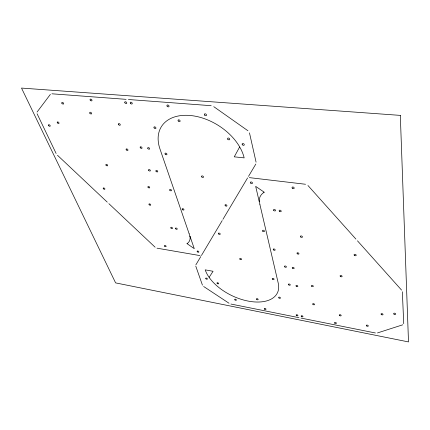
<?xml version="1.0" encoding="UTF-8"?>
<svg xmlns="http://www.w3.org/2000/svg" width="430" height="430" viewBox="0 0 430 430"><rect width="100%" height="100%" fill="white"/><g stroke="black" fill="none" stroke-linecap="round" stroke-linejoin="round"><path stroke-width="0.64" d="M239.612 147.038L234.253 156.832L244.17 157.885A47.37 31.191 32 0 0 191.011 115.568A47.37 31.191 32 0 0 159.96 148.952L189.135 233.737M195.838 264.896L200.794 256.565M201.433 255.49L222.192 220.595M222.944 219.332L247.589 177.902M248.486 176.391L255.828 164.05M209.168 277.286L213.065 271.282L205.201 269.852A39.985 22.306 25.8 0 0 248.798 301.21A39.985 22.306 25.8 0 0 278.226 283.101L259.919 204.572M37.05 112.053L50.364 94.385M263.977 192.414L264.262 192.231L255.673 186.373L259.199 201.482M187.012 243.617L194.269 248.669L190.038 236.371M377.481 332.933L402.786 324.795M51.955 93.805L126.097 99.341M128.398 99.507L211.168 105.689M249.319 177.622L305.536 184.266M156.998 248.174L200.047 255.608M230.953 304.053L298.952 317.668M301.038 318.087L375.395 332.976M203.637 286.482L229.029 303.247M213.769 106.667L247.949 130.763M57.475 155.262L107.258 202.143M108.865 203.653L155.112 247.202M307.939 185.486L355.916 239.085M357.454 240.805L401.588 290.121M37.093 113.751L56.136 153.499M189.152 233.796L189.899 236.376M195.784 266.165L202.433 285.128M259.903 204.503L259.365 201.471M249.475 132.859L256.076 162.153M402.356 291.766L403.727 323.704M189.99 236.398A19.312 10.922 30.2 0 1 187.045 243.638M259.258 201.444A22.177 14.367 24.9 0 1 263.939 192.382M400.314 115.385L21.5 88.075L115.611 282.892L408.5 341.925L400.314 115.385M262.762 231.195A1.048 0.645 25.4 0 0 264.445 231.421A1.048 0.645 25.4 0 0 263.31 230.222A1.048 0.645 25.4 0 0 262.762 231.195M300.677 236.951A1.08 0.672 22.9 0 0 302.414 237.097A1.08 0.672 22.9 0 0 301.199 235.909A1.08 0.672 22.9 0 0 300.677 236.951M149.113 204.685A0.994 0.575 32.1 0 0 150.656 205.126A0.994 0.575 32.1 0 0 149.731 203.901A0.994 0.575 32.1 0 0 149.113 204.685M182.325 209.523A1.016 0.602 30.5 0 0 183.911 209.894A1.016 0.602 30.5 0 0 182.917 208.663A1.016 0.602 30.5 0 0 182.325 209.523M48.536 125.512A1.075 0.607 39 0 0 50.122 126.2A1.075 0.607 39 0 0 49.289 124.775A1.075 0.607 39 0 0 48.536 125.512M57.319 122.738A1.086 0.623 39 0 0 58.926 123.437A1.086 0.623 39 0 0 58.098 121.991A1.086 0.623 39 0 0 57.319 122.738M61.893 103.264A1.129 0.666 40 0 0 63.559 103.979A1.129 0.666 40 0 0 62.71 102.447A1.129 0.666 40 0 0 61.893 103.264M89.859 113.203A1.123 0.683 38.8 0 0 91.547 113.826A1.123 0.683 38.8 0 0 90.633 112.305A1.123 0.683 38.8 0 0 89.859 113.203M90.187 100.093A1.15 0.71 39.6 0 0 91.907 100.733A1.15 0.71 39.6 0 0 90.977 99.158A1.15 0.71 39.6 0 0 90.187 100.093M118.454 124.506A1.123 0.699 37.3 0 0 120.163 125.146A1.123 0.699 37.3 0 0 119.293 123.63A1.123 0.699 37.3 0 0 118.454 124.506M124.867 102.77A1.166 0.752 38.4 0 0 126.646 103.42A1.166 0.752 38.4 0 0 125.754 101.813A1.166 0.752 38.4 0 0 124.867 102.77M130.355 103.189A1.172 0.758 38.2 0 0 132.144 103.845A1.172 0.758 38.2 0 0 131.257 102.232A1.172 0.758 38.2 0 0 130.355 103.189M154.08 127.855A1.139 0.736 35.7 0 0 155.848 128.409A1.139 0.736 35.7 0 0 154.902 126.877A1.139 0.736 35.7 0 0 154.08 127.855M167.082 106.086A1.188 0.801 36.4 0 0 168.936 106.645A1.188 0.801 36.4 0 0 167.974 105.011A1.188 0.801 36.4 0 0 167.082 106.086M178.213 120.943A1.172 0.785 34.9 0 0 180.041 121.4A1.172 0.785 34.9 0 0 178.998 119.836A1.172 0.785 34.9 0 0 178.213 120.943M204.519 114.993A1.199 0.833 33.8 0 0 206.422 115.455A1.199 0.833 33.8 0 0 205.389 113.837A1.199 0.833 33.8 0 0 204.519 114.993M227.76 139.191A1.177 0.812 30.9 0 0 229.647 139.556A1.177 0.812 30.9 0 0 228.55 138.03A1.177 0.812 30.9 0 0 227.76 139.191M242.326 144.743A1.177 0.817 29.6 0 0 244.213 145.001A1.177 0.817 29.6 0 0 243.025 143.512A1.177 0.817 29.6 0 0 242.326 144.743M292.271 188.152A1.15 0.774 24.3 0 0 294.147 188.345A1.15 0.774 24.3 0 0 292.943 186.986A1.15 0.774 24.3 0 0 292.271 188.152M165.168 154.117A1.102 0.693 33.7 0 0 166.883 154.569A1.102 0.693 33.7 0 0 165.883 153.144A1.102 0.693 33.7 0 0 165.168 154.117M147.839 148.517A1.097 0.688 34.8 0 0 149.538 149.059A1.097 0.688 34.8 0 0 148.619 147.619A1.097 0.688 34.8 0 0 147.839 148.517M140.282 147.71A1.091 0.677 35.1 0 0 141.97 148.253A1.091 0.677 35.1 0 0 141.04 146.813A1.091 0.677 35.1 0 0 140.282 147.71M126.243 149.817A1.08 0.656 35.6 0 0 127.893 150.35A1.08 0.656 35.6 0 0 126.963 148.936A1.08 0.656 35.6 0 0 126.243 149.817M106.033 165.19A1.037 0.602 35.5 0 0 107.602 165.706A1.037 0.602 35.5 0 0 106.683 164.373A1.037 0.602 35.5 0 0 106.033 165.19M148.673 170.42A1.059 0.64 33.7 0 0 150.301 170.866A1.059 0.64 33.7 0 0 149.317 169.522A1.059 0.64 33.7 0 0 148.673 170.42M156.047 171.317A1.059 0.65 33.3 0 0 157.692 171.763A1.059 0.65 33.3 0 0 156.713 170.414A1.059 0.65 33.3 0 0 156.047 171.317M201.729 176.902A1.086 0.693 30.8 0 0 203.449 177.273A1.086 0.693 30.8 0 0 202.401 175.908A1.086 0.693 30.8 0 0 201.729 176.902M250.62 183.04A1.118 0.736 27.5 0 0 252.421 183.325A1.118 0.736 27.5 0 0 251.303 181.954A1.118 0.736 27.5 0 0 250.62 183.04M279.392 211.232A1.102 0.71 24.8 0 0 281.172 211.442A1.102 0.71 24.8 0 0 280.005 210.168A1.102 0.71 24.8 0 0 279.392 211.232M273.733 210.458A1.097 0.704 25.2 0 0 275.496 210.668A1.097 0.704 25.2 0 0 274.329 209.394A1.097 0.704 25.2 0 0 273.733 210.458M225.223 205.648A1.059 0.661 28.4 0 0 226.9 205.943A1.059 0.661 28.4 0 0 225.814 204.669A1.059 0.661 28.4 0 0 225.223 205.648M169.855 190.275A1.037 0.629 31.8 0 0 171.463 190.635A1.037 0.629 31.8 0 0 170.43 189.356A1.037 0.629 31.8 0 0 169.855 190.275M148.071 187.335A1.027 0.607 32.9 0 0 149.656 187.776A1.027 0.607 32.9 0 0 148.705 186.491A1.027 0.607 32.9 0 0 148.071 187.335M103.334 188.7A0.989 0.554 34.5 0 0 104.839 189.211A0.989 0.554 34.5 0 0 103.953 187.964A0.989 0.554 34.5 0 0 103.334 188.7M164.625 246.17A0.935 0.511 30.1 0 0 166.077 246.54A0.935 0.511 30.1 0 0 165.136 245.444A0.935 0.511 30.1 0 0 164.625 246.17M170.973 228.067A0.973 0.554 30.4 0 0 172.489 228.438A0.973 0.554 30.4 0 0 171.516 227.276A0.973 0.554 30.4 0 0 170.973 228.067M175.676 228.808A0.973 0.559 30.1 0 0 177.192 229.179A0.973 0.559 30.1 0 0 176.225 228.013A0.973 0.559 30.1 0 0 175.676 228.808M218.617 233.941A1.005 0.591 27.9 0 0 220.198 234.248A1.005 0.591 27.9 0 0 219.166 233.071A1.005 0.591 27.9 0 0 218.617 233.941M239.978 259.22A0.984 0.564 26.2 0 0 241.526 259.457A0.984 0.564 26.2 0 0 240.451 258.36A0.984 0.564 26.2 0 0 239.978 259.22M197.322 251.786A0.951 0.537 28.5 0 0 198.805 252.087A0.951 0.537 28.5 0 0 197.8 250.991A0.951 0.537 28.5 0 0 197.322 251.786M205.911 278.78A0.914 0.494 27.4 0 0 207.346 279.097A0.914 0.494 27.4 0 0 206.384 278.07A0.914 0.494 27.4 0 0 205.911 278.78M217.204 283.456A0.919 0.494 26.8 0 0 218.628 283.703A0.919 0.494 26.8 0 0 217.601 282.698A0.919 0.494 26.8 0 0 217.204 283.456M234.936 299.893A0.908 0.484 25.7 0 0 236.36 300.151A0.908 0.484 25.7 0 0 235.361 299.173A0.908 0.484 25.7 0 0 234.936 299.893M256.683 299.409A0.93 0.505 24.7 0 0 258.134 299.602A0.93 0.505 24.7 0 0 257.054 298.619A0.93 0.505 24.7 0 0 256.683 299.409M264.531 309.127A0.924 0.494 24.2 0 0 265.976 309.331A0.924 0.494 24.2 0 0 264.912 308.364A0.924 0.494 24.2 0 0 264.531 309.127M278.925 297.931A0.957 0.527 23.6 0 0 280.435 298.124A0.957 0.527 23.6 0 0 279.344 297.119A0.957 0.527 23.6 0 0 278.925 297.931M272.491 279.199A0.978 0.559 24.1 0 0 274.039 279.382A0.978 0.559 24.1 0 0 272.91 278.334A0.978 0.559 24.1 0 0 272.491 279.199M273.501 249.894A1.032 0.618 24.5 0 0 275.13 250.05A1.032 0.618 24.5 0 0 273.948 248.922A1.032 0.618 24.5 0 0 273.501 249.894M297.243 253.727A1.048 0.634 23 0 0 298.925 253.888A1.048 0.634 23 0 0 297.743 252.749A1.048 0.634 23 0 0 297.243 253.727M292.507 268.207A1.021 0.597 23.1 0 0 294.136 268.385A1.021 0.597 23.1 0 0 292.981 267.288A1.021 0.597 23.1 0 0 292.507 268.207M284.767 266.89A1.016 0.597 23.6 0 0 286.38 267.062A1.016 0.597 23.6 0 0 285.224 265.966A1.016 0.597 23.6 0 0 284.767 266.89M296.222 286.219A0.994 0.564 22.8 0 0 297.813 286.407A0.994 0.564 22.8 0 0 296.695 285.353A0.994 0.564 22.8 0 0 296.222 286.219M288.675 284.848A0.989 0.559 23.2 0 0 290.25 285.036A0.989 0.559 23.2 0 0 289.132 283.988A0.989 0.559 23.2 0 0 288.675 284.848M296.437 315.512A0.946 0.511 22.6 0 0 297.92 315.652A0.946 0.511 22.6 0 0 296.781 314.701A0.946 0.511 22.6 0 0 296.437 315.512M301.457 316.512A0.951 0.511 22.3 0 0 302.946 316.657A0.951 0.511 22.3 0 0 301.806 315.701A0.951 0.511 22.3 0 0 301.457 316.512M311.696 286.278A1.01 0.581 21.9 0 0 313.298 286.385A1.01 0.581 21.9 0 0 312.089 285.348A1.01 0.581 21.9 0 0 311.696 286.278M312.975 304.451A0.984 0.543 21.8 0 0 314.529 304.58A0.984 0.543 21.8 0 0 313.363 303.585A0.984 0.543 21.8 0 0 312.975 304.451M354.363 255.345A1.113 0.688 19.2 0 0 356.174 255.425A1.113 0.688 19.2 0 0 354.884 254.27A1.113 0.688 19.2 0 0 354.363 255.345M340.372 276.425A1.059 0.629 20.2 0 0 342.076 276.528A1.059 0.629 20.2 0 0 340.839 275.442A1.059 0.629 20.2 0 0 340.372 276.425M334.814 323.161A0.978 0.527 20.6 0 0 336.378 323.312A0.978 0.527 20.6 0 0 335.239 322.344A0.978 0.527 20.6 0 0 334.814 323.161M339.555 315.523A0.994 0.548 20.3 0 0 341.146 315.668A0.994 0.548 20.3 0 0 339.99 314.674A0.994 0.548 20.3 0 0 339.555 315.523M366.677 325.951A1.01 0.548 19 0 0 368.284 326.037A1.01 0.548 19 0 0 367.053 325.069A1.01 0.548 19 0 0 366.677 325.951M381.324 314.54A1.048 0.586 18.1 0 0 383.012 314.61A1.048 0.586 18.1 0 0 381.743 313.61A1.048 0.586 18.1 0 0 381.324 314.54M394.025 314.153A1.064 0.597 17.3 0 0 395.707 314.142A1.064 0.597 17.3 0 0 394.348 313.164A1.064 0.597 17.3 0 0 394.025 314.153"/></g></svg>
